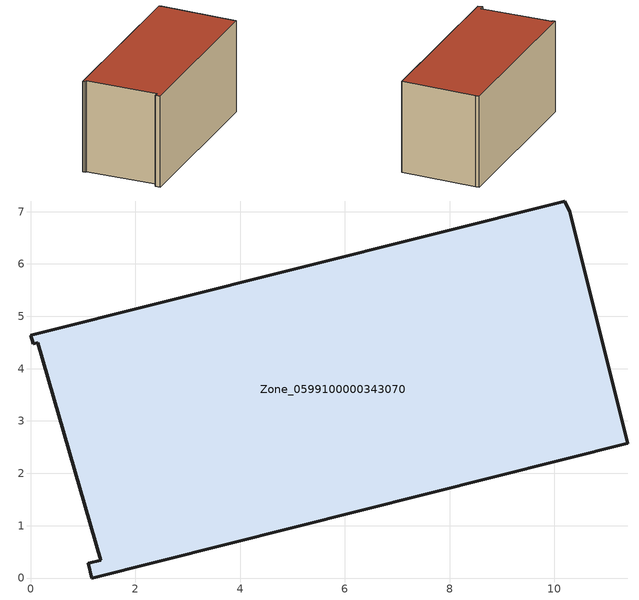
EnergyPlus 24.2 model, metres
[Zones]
Zone_0599100000343070
 floor ground (C_G): 1.17,0 1.09,0.28 1.34,0.34 0.13,4.5 0.04,4.47 0,4.64 10.21,7.2 10.29,7 11.4,2.57 z0
 wall outside (C_F): 1.17,0 11.4,2.57 10.29,7 10.21,7.2 0,4.64 0.04,4.47 0.13,4.5 1.34,0.34 1.09,0.28 1.17,0 z0:5.7
 roof outside (C_R): 1.09,0.28 1.17,0 11.4,2.57 10.29,7 10.21,7.2 0,4.64 0.04,4.47 0.13,4.5 1.34,0.34 z5.7
[BUILDING]
Pand.0599100000343070: North Axis=0; Terrain=City; Loads Convergence Tolerance Value=0.04; Temperature Convergence Tolerance Value=0.4; Solar Distribution=FullExterior; Maximum Number of Warmup Days=25; Minimum Number of Warmup Days=1
[Site:Location]
Rotterdam.The.Hague.AP_ZH_NLD Design_Conditions: Latitude=51.96; Longitude=4.45; Time Zone=1; Elevation=-4.5
[SITE:GROUNDTEMPERATURE:BUILDINGSURFACE]
18, 18, 18, 18, 18, 18, 18, 18, 18, 18, 18, 18
[MATERIAL] Thermal Absorptance=0.9; Solar Absorptance=0.7; Visible Absorptance=0.7
Name | Roughness | Thickness | Conductivity | Density | Specific Heat
G.TI.1992-2005 | MediumSmooth | 0.15 | 0.06 | 540 | 1210
F.TI.1992-2005 | Rough | 0.3 | 0.12 | 1920 | 840
R.TI.1992-2005 | MediumRough | 0.2 | 0.08 | 1500 | 1000
[CONSTRUCTION]
C_G: G.TI.1992-2005
C_F: F.TI.1992-2005
C_R: R.TI.1992-2005
[ZONE]
Zone_0599100000343070: Type=1; Multiplier=1; Ceiling Height=Autocalculate; Volume=Autocalculate; Floor Area=autocalculate; Part of Total Floor Area=Yes
[ZONEINFILTRATION:DESIGNFLOWRATE]
Infil_Zone_0599100000343070: Zone or ZoneList or Space or SpaceList=Zone_0599100000343070; Schedule=AlwaysOn; Design Flow Rate Calculation Method=Flow/Area; Flow Rate per Floor Area=0.0015; Constant Term Coefficient=1; Temperature Term Coefficient=0; Velocity Term Coefficient=0; Velocity Squared Term Coefficient=0
[HVACTEMPLATE:ZONE:IDEALLOADSAIRSYSTEM]
Zone_0599100000343070: Maximum Heating Supply Air Temperature=50; Minimum Cooling Supply Air Temperature=13; Maximum Heating Supply Air Humidity Ratio=0.0156; Minimum Cooling Supply Air Humidity Ratio=0.0077; Heating Limit=NoLimit; Cooling Limit=NoLimit; Dehumidification Control Type=ConstantSensibleHeatRatio; Cooling Sensible Heat Ratio=0.7; Dehumidification Setpoint=60; Humidification Control Type=None; Humidification Setpoint=30; Outdoor Air Method=None; Outdoor Air Flow Rate per Person=0.00944; Outdoor Air Flow Rate per Zone Floor Area=0; Outdoor Air Flow Rate per Zone=0; Demand Controlled Ventilation Type=None; Outdoor Air Economizer Type=NoEconomizer; Heat Recovery Type=None; Sensible Heat Recovery Effectiveness=0.7; Latent Heat Recovery Effectiveness=0.65
[ZONECONTROL:THERMOSTAT]
ThermostatControl_Zone_0599100000343070: Zone or ZoneList=Zone_0599100000343070; Control Type Schedule=DualSetpointControlType; Control 1=Thermostat_Zone_0599100000343070; Temperature Difference Between Cutout And Setpoint=0
[THERMOSTATSETPOINT:DUALSETPOINT]
Thermostat_Zone_0599100000343070: Heating Setpoint Temperature Schedule=HeatingSetpoint_Zone_0599100000343070; Cooling Setpoint Temperature Schedule=CoolingSetpoint_Zone_0599100000343070
[SCHEDULE:COMPACT]
HeatingSetpoint_Zone_0599100000343070: Through: 12/31, For: AllDays, Until: 24:00, 21
CoolingSetpoint_Zone_0599100000343070: Through: 12/31, For: AllDays, Until: 24:00, 24
DualSetpointControlType: Through: 12/31, For: AllDays, Until: 24:00, 4
AlwaysOn: Through: 12/31, For: AllDays, Until: 24:00, 1
